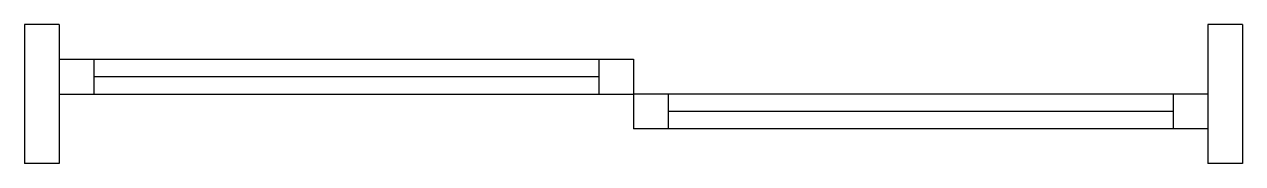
# Model space of a CAD drawing. Header units: inches. Extents: x -727 to 1023, y 4 to 204.
import ezdxf

# ---------------------------------------------------------------- set-up
doc = ezdxf.new("R2010")
doc.units = ezdxf.units.IN
doc.header["$MEASUREMENT"] = 0
doc.layers.add('freecads.com', color=7, linetype='Continuous')

msp = doc.modelspace()

# ---------------------------------------------------------------- linework, layer by layer
at = {"layer": 'freecads.com'}
for p, q in [((-626.6, 154.2), (-626.6, 104.2)), ((923.4, 104.2), (923.4, 54.2))]:
    msp.add_line(p, q, dxfattribs=at)
for points in [[(-726.6, 204.2), (-726.6, 4.2)], [(-676.6, 204.2), (-726.6, 204.2)], [(-676.6, 204.2), (-676.6, 4.2)], [(973.4, 204.2), (973.4, 4.2)], [(1023.4, 204.2), (973.4, 204.2)], [(1023.4, 204.2), (1023.4, 4.2)], [(-676.6, 154.2), (148.4, 154.2)], [(98.4, 154.2), (98.4, 104.2)], [(148.4, 154.2), (148.4, 54.2)], [(-626.6, 129.2), (98.4, 129.2)], [(-676.6, 104.2), (148.4, 104.2)], [(973.4, 104.2), (148.4, 104.2)], [(198.4, 104.2), (198.4, 54.2)], [(923.4, 79.2), (198.4, 79.2)], [(973.4, 54.2), (148.4, 54.2)], [(-676.6, 4.2), (-726.6, 4.2)], [(1023.4, 4.2), (973.4, 4.2)]]:
    msp.add_lwpolyline(points, dxfattribs=at)

doc.saveas('drawing.dxf')
